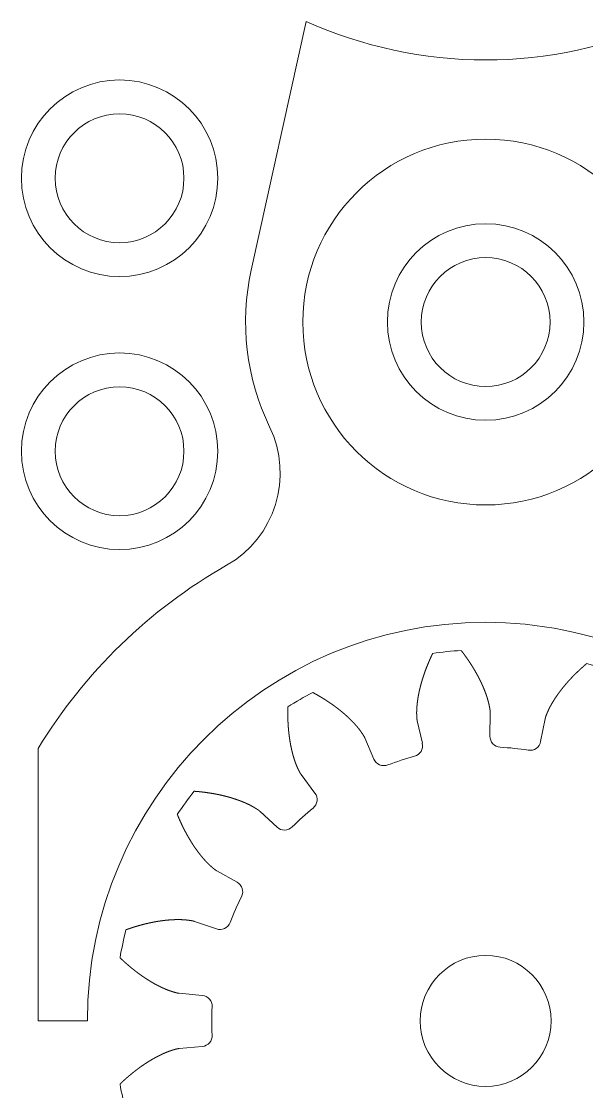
# Model space of a CAD drawing. Header units: millimetres. Extents: x 25 to 635, y 25 to 330.
# Drawn here: x 517.81 to 543.71, y 69.21 to 118.21 of the extents above; entities that cross this region are included whole.
import ezdxf

# ---------------------------------------------------------------- set-up
doc = ezdxf.new("R2010")
doc.units = ezdxf.units.MM
doc.header["$MEASUREMENT"] = 0
doc.layers.get('0').update_dxf_attribs({"lineweight": 0})
doc.layers.add('Single Set', color=7, linetype='Continuous', lineweight=0)

# ---------------------------------------------------------------- blocks, each defined once
blk = doc.blocks.new('*U2')
at = {"layer": 'Single Set', "color": 3}
for p, q in [((-18.055, -2.962), (-18.04, -1.906)), ((-21.386, -2.258), (-21.152, -3.288)), ((-15.526, -2.17), (-15.731, -3.207)), ((-23.375, -4.01), (-23.791, -3.039)), ((-26.705, -4.721), (-26.072, -5.567)), ((-27.809, -7.131), (-28.584, -6.413)), ((-30.561, -9.135), (-29.639, -9.65)), ((-30.59, -11.786), (-31.59, -11.445)), ((-32.289, -14.736), (-31.237, -14.831)), ((-31.237, -17.169), (-32.289, -17.264))]:
    blk.add_line(p, q, dxfattribs=at)
at = {"layer": 'Single Set', "color": 2}
blk.add_lwpolyline([(-18.251, 2.25, -0.414214), (-0.001, -16), (2.25, -16), (2.25, -3.52, 0.127339), (-6.381, 4.86, -0.394984), (-8.351, 11.203, 0.168875), (-7.511, 18.379), (-10.033, 29.766, -0.106253), (-18.25, 28, -0.106253), (-26.468, 29.766), (-28.99, 18.379, 0.168875), (-28.15, 11.203, -0.394984), (-30.12, 4.86, 0.127339), (-38.75, -3.52), (-38.751, -16), (-36.5, -16, -0.414211)], format="xyb", close=True, dxfattribs=at)
at = {"layer": 'Single Set', "color": 3}
for centre in [(-35.023, 22.584), (-18.25, 16), (-35.023, 10.084)]:
    blk.add_circle(centre, 4.5, dxfattribs=at)
at = {"layer": 'Single Set', "color": 1}
for centre, radius in [((-35.023, 22.584), 2.95), ((-18.25, 16), 2.95), ((-35.023, 10.084), 2.95), ((-18.251, -16), 3)]:
    blk.add_circle(centre, radius, dxfattribs=at)
at = {"layer": 'Single Set', "color": 5}
blk.add_circle((-18.25, 16), 8.375, dxfattribs=at)
at = {"layer": 'Single Set', "color": 3}
for centre, radius, start, end in [((-18.251, -16), 17, 93.7877, 98.2123), ((-18.251, -16), 17, 69.7877, 74.2123), ((-18.251, -16), 17, 117.7877, 122.2123), ((-21.64, -3.399), 0.5, 285.0534, 12.8103), ((-17.555, -2.969), 0.5, 179.1897, 266.9466), ((-16.221, -3.11), 0.5, 261.0534, 348.8103), ((-18.251, -16), 12.549, 105.0534, 110.9466), ((-18.251, -16), 12.549, 81.0534, 86.9466), ((-22.916, -3.813), 0.5, 203.1897, 290.9466), ((-18.251, -16), 17, 141.7877, 146.2123), ((-26.472, -5.867), 0.5, 309.0534, 36.8103), ((-18.251, -16), 12.549, 129.0534, 134.9466), ((-27.469, -6.764), 0.5, 227.1897, 314.9466), ((-29.883, -10.087), 0.5, 333.0534, 60.8103), ((-18.251, -16), 12.549, 153.0534, 158.9466), ((-30.429, -11.312), 0.5, 251.1897, 338.9466), ((-18.251, -16), 17, 165.7877, 170.2123), ((-31.282, -15.329), 0.5, 357.0534, 84.8103), ((-18.251, -16), 12.549, 177.0534, 182.9466), ((-31.282, -16.671), 0.5, 275.1897, 2.9466), ((-18.251, -16), 17, 189.7877, 194.2123)]:
    blk.add_arc(centre, radius, start, end, dxfattribs=at)
for points in [[(-20.679, 0.826), (-20.683, 0.817), (-20.691, 0.799), (-20.704, 0.773), (-20.721, 0.738), (-20.741, 0.694), (-20.762, 0.65), (-20.782, 0.606), (-20.801, 0.562), (-20.821, 0.518), (-20.84, 0.474), (-20.859, 0.43), (-20.877, 0.385), (-20.896, 0.341), (-20.914, 0.297), (-20.932, 0.253), (-20.949, 0.209), (-20.967, 0.164), (-20.984, 0.12), (-21, 0.076), (-21.017, 0.031), (-21.033, -0.013), (-21.049, -0.057), (-21.064, -0.102), (-21.08, -0.146), (-21.095, -0.191), (-21.109, -0.235), (-21.124, -0.279), (-21.138, -0.324), (-21.151, -0.368), (-21.165, -0.413), (-21.178, -0.457), (-21.191, -0.502), (-21.204, -0.546), (-21.216, -0.591), (-21.228, -0.635), (-21.239, -0.679), (-21.25, -0.724), (-21.261, -0.768), (-21.272, -0.813), (-21.282, -0.857), (-21.292, -0.902), (-21.302, -0.946), (-21.311, -0.99), (-21.32, -1.035), (-21.328, -1.079), (-21.336, -1.123), (-21.344, -1.168), (-21.352, -1.212), (-21.359, -1.256), (-21.365, -1.301), (-21.372, -1.345), (-21.378, -1.389), (-21.383, -1.433), (-21.388, -1.477), (-21.392, -1.521), (-21.397, -1.565), (-21.4, -1.609), (-21.404, -1.653), (-21.407, -1.697), (-21.409, -1.741), (-21.411, -1.784), (-21.412, -1.828), (-21.412, -1.871), (-21.412, -1.915), (-21.412, -1.958), (-21.411, -2.001), (-21.409, -2.045), (-21.408, -2.088), (-21.405, -2.131), (-21.401, -2.173), (-21.396, -2.207), (-21.392, -2.233), (-21.388, -2.249), (-21.386, -2.258)], [(-18.04, -1.906), (-18.04, -1.898), (-18.04, -1.88), (-18.041, -1.855), (-18.044, -1.82), (-18.048, -1.778), (-18.055, -1.735), (-18.062, -1.693), (-18.07, -1.65), (-18.078, -1.608), (-18.086, -1.565), (-18.095, -1.523), (-18.105, -1.48), (-18.115, -1.438), (-18.126, -1.395), (-18.137, -1.353), (-18.149, -1.311), (-18.161, -1.269), (-18.174, -1.226), (-18.188, -1.184), (-18.201, -1.142), (-18.215, -1.1), (-18.23, -1.058), (-18.245, -1.016), (-18.26, -0.974), (-18.276, -0.932), (-18.292, -0.89), (-18.308, -0.849), (-18.325, -0.807), (-18.342, -0.765), (-18.36, -0.724), (-18.378, -0.682), (-18.396, -0.641), (-18.414, -0.599), (-18.433, -0.558), (-18.453, -0.516), (-18.472, -0.475), (-18.492, -0.434), (-18.512, -0.393), (-18.533, -0.352), (-18.554, -0.311), (-18.575, -0.27), (-18.597, -0.229), (-18.618, -0.188), (-18.641, -0.147), (-18.663, -0.107), (-18.686, -0.066), (-18.709, -0.026), (-18.732, 0.015), (-18.756, 0.055), (-18.779, 0.096), (-18.804, 0.136), (-18.828, 0.176), (-18.853, 0.216), (-18.878, 0.256), (-18.903, 0.296), (-18.929, 0.336), (-18.954, 0.376), (-18.981, 0.415), (-19.007, 0.455), (-19.034, 0.495), (-19.06, 0.534), (-19.088, 0.574), (-19.115, 0.613), (-19.143, 0.652), (-19.171, 0.691), (-19.199, 0.73), (-19.227, 0.769), (-19.256, 0.808), (-19.285, 0.847), (-19.314, 0.886), (-19.338, 0.917), (-19.356, 0.94), (-19.368, 0.955), (-19.374, 0.963)], [(-13.625, 0.359), (-13.633, 0.352), (-13.648, 0.34), (-13.67, 0.321), (-13.699, 0.296), (-13.736, 0.264), (-13.772, 0.232), (-13.808, 0.2), (-13.844, 0.168), (-13.88, 0.135), (-13.916, 0.103), (-13.951, 0.07), (-13.986, 0.037), (-14.021, 0.004), (-14.055, -0.029), (-14.089, -0.062), (-14.123, -0.095), (-14.157, -0.128), (-14.191, -0.162), (-14.224, -0.196), (-14.257, -0.23), (-14.29, -0.263), (-14.322, -0.298), (-14.355, -0.332), (-14.387, -0.366), (-14.418, -0.401), (-14.45, -0.435), (-14.481, -0.47), (-14.512, -0.505), (-14.543, -0.54), (-14.573, -0.575), (-14.603, -0.61), (-14.633, -0.646), (-14.663, -0.681), (-14.692, -0.717), (-14.721, -0.753), (-14.749, -0.788), (-14.778, -0.824), (-14.806, -0.861), (-14.834, -0.897), (-14.861, -0.933), (-14.888, -0.97), (-14.915, -1.006), (-14.941, -1.043), (-14.968, -1.08), (-14.993, -1.117), (-15.019, -1.154), (-15.044, -1.192), (-15.069, -1.229), (-15.093, -1.267), (-15.117, -1.304), (-15.141, -1.342), (-15.164, -1.38), (-15.187, -1.418), (-15.21, -1.457), (-15.232, -1.495), (-15.253, -1.533), (-15.275, -1.572), (-15.296, -1.611), (-15.316, -1.65), (-15.336, -1.689), (-15.356, -1.728), (-15.374, -1.767), (-15.392, -1.807), (-15.41, -1.847), (-15.427, -1.886), (-15.444, -1.926), (-15.46, -1.966), (-15.476, -2.006), (-15.491, -2.047), (-15.505, -2.087), (-15.514, -2.12), (-15.52, -2.145), (-15.524, -2.162), (-15.526, -2.17)], [(-23.791, -3.039), (-23.794, -3.031), (-23.801, -3.016), (-23.813, -2.992), (-23.829, -2.962), (-23.851, -2.925), (-23.874, -2.889), (-23.898, -2.853), (-23.922, -2.817), (-23.947, -2.782), (-23.972, -2.746), (-23.997, -2.711), (-24.023, -2.676), (-24.049, -2.642), (-24.077, -2.607), (-24.104, -2.573), (-24.132, -2.539), (-24.161, -2.506), (-24.19, -2.473), (-24.219, -2.44), (-24.249, -2.407), (-24.279, -2.374), (-24.309, -2.341), (-24.34, -2.309), (-24.371, -2.277), (-24.402, -2.245), (-24.434, -2.213), (-24.466, -2.182), (-24.498, -2.151), (-24.531, -2.12), (-24.564, -2.089), (-24.597, -2.058), (-24.631, -2.028), (-24.664, -1.997), (-24.699, -1.967), (-24.733, -1.937), (-24.768, -1.908), (-24.803, -1.878), (-24.838, -1.849), (-24.873, -1.82), (-24.909, -1.791), (-24.945, -1.762), (-24.981, -1.733), (-25.018, -1.705), (-25.055, -1.677), (-25.092, -1.649), (-25.129, -1.621), (-25.166, -1.593), (-25.204, -1.566), (-25.242, -1.538), (-25.28, -1.511), (-25.319, -1.484), (-25.358, -1.457), (-25.396, -1.431), (-25.436, -1.404), (-25.475, -1.378), (-25.514, -1.352), (-25.554, -1.326), (-25.594, -1.301), (-25.634, -1.275), (-25.675, -1.25), (-25.716, -1.225), (-25.756, -1.2), (-25.797, -1.175), (-25.839, -1.15), (-25.88, -1.126), (-25.922, -1.102), (-25.964, -1.078), (-26.006, -1.054), (-26.048, -1.03), (-26.09, -1.007), (-26.124, -0.988), (-26.15, -0.974), (-26.167, -0.965), (-26.176, -0.96)], [(-27.312, -1.617), (-27.313, -1.626), (-27.313, -1.646), (-27.314, -1.675), (-27.315, -1.714), (-27.316, -1.762), (-27.317, -1.811), (-27.317, -1.859), (-27.317, -1.907), (-27.317, -1.956), (-27.317, -2.004), (-27.316, -2.052), (-27.315, -2.1), (-27.314, -2.147), (-27.312, -2.195), (-27.311, -2.243), (-27.309, -2.29), (-27.306, -2.338), (-27.304, -2.385), (-27.301, -2.433), (-27.298, -2.48), (-27.295, -2.527), (-27.291, -2.574), (-27.287, -2.621), (-27.283, -2.668), (-27.279, -2.714), (-27.274, -2.761), (-27.269, -2.807), (-27.264, -2.853), (-27.259, -2.9), (-27.253, -2.946), (-27.247, -2.992), (-27.24, -3.038), (-27.234, -3.083), (-27.227, -3.129), (-27.22, -3.174), (-27.212, -3.22), (-27.204, -3.265), (-27.196, -3.31), (-27.188, -3.355), (-27.179, -3.399), (-27.17, -3.444), (-27.161, -3.489), (-27.151, -3.533), (-27.141, -3.577), (-27.131, -3.621), (-27.121, -3.665), (-27.11, -3.708), (-27.098, -3.752), (-27.087, -3.795), (-27.075, -3.838), (-27.063, -3.881), (-27.05, -3.924), (-27.037, -3.966), (-27.024, -4.009), (-27.01, -4.051), (-26.996, -4.093), (-26.981, -4.134), (-26.967, -4.176), (-26.952, -4.217), (-26.936, -4.258), (-26.92, -4.299), (-26.903, -4.339), (-26.886, -4.379), (-26.868, -4.419), (-26.85, -4.458), (-26.831, -4.497), (-26.812, -4.536), (-26.793, -4.575), (-26.774, -4.613), (-26.753, -4.65), (-26.734, -4.679), (-26.72, -4.701), (-26.71, -4.714), (-26.705, -4.721)], [(-28.584, -6.413), (-28.59, -6.407), (-28.603, -6.396), (-28.622, -6.379), (-28.649, -6.358), (-28.684, -6.333), (-28.72, -6.31), (-28.757, -6.287), (-28.794, -6.264), (-28.831, -6.241), (-28.868, -6.219), (-28.905, -6.197), (-28.943, -6.176), (-28.982, -6.155), (-29.02, -6.135), (-29.059, -6.115), (-29.099, -6.096), (-29.139, -6.077), (-29.178, -6.058), (-29.219, -6.04), (-29.259, -6.021), (-29.3, -6.004), (-29.341, -5.986), (-29.382, -5.969), (-29.423, -5.953), (-29.465, -5.936), (-29.507, -5.92), (-29.549, -5.905), (-29.591, -5.889), (-29.633, -5.874), (-29.676, -5.859), (-29.719, -5.845), (-29.762, -5.831), (-29.805, -5.817), (-29.849, -5.803), (-29.892, -5.79), (-29.936, -5.777), (-29.98, -5.764), (-30.024, -5.751), (-30.068, -5.739), (-30.113, -5.727), (-30.157, -5.716), (-30.202, -5.704), (-30.247, -5.693), (-30.292, -5.682), (-30.337, -5.672), (-30.383, -5.662), (-30.428, -5.652), (-30.474, -5.642), (-30.52, -5.632), (-30.566, -5.623), (-30.612, -5.614), (-30.658, -5.605), (-30.704, -5.597), (-30.751, -5.589), (-30.798, -5.581), (-30.844, -5.573), (-30.891, -5.566), (-30.938, -5.558), (-30.985, -5.552), (-31.032, -5.545), (-31.08, -5.538), (-31.127, -5.532), (-31.175, -5.526), (-31.222, -5.521), (-31.27, -5.515), (-31.318, -5.51), (-31.366, -5.505), (-31.414, -5.5), (-31.463, -5.496), (-31.511, -5.492), (-31.55, -5.489), (-31.579, -5.486), (-31.598, -5.485), (-31.608, -5.484)], [(-32.379, -6.546), (-32.376, -6.555), (-32.368, -6.573), (-32.357, -6.6), (-32.342, -6.636), (-32.323, -6.681), (-32.304, -6.725), (-32.285, -6.769), (-32.265, -6.813), (-32.245, -6.857), (-32.226, -6.901), (-32.205, -6.945), (-32.185, -6.988), (-32.165, -7.031), (-32.144, -7.074), (-32.123, -7.117), (-32.102, -7.16), (-32.08, -7.202), (-32.059, -7.245), (-32.037, -7.287), (-32.015, -7.329), (-31.993, -7.37), (-31.971, -7.412), (-31.948, -7.453), (-31.925, -7.494), (-31.902, -7.535), (-31.879, -7.576), (-31.856, -7.616), (-31.832, -7.656), (-31.808, -7.696), (-31.784, -7.736), (-31.76, -7.775), (-31.736, -7.815), (-31.711, -7.854), (-31.686, -7.893), (-31.661, -7.931), (-31.636, -7.97), (-31.61, -8.008), (-31.584, -8.046), (-31.559, -8.083), (-31.532, -8.121), (-31.506, -8.158), (-31.479, -8.194), (-31.453, -8.231), (-31.426, -8.267), (-31.398, -8.303), (-31.371, -8.339), (-31.343, -8.374), (-31.315, -8.41), (-31.287, -8.444), (-31.259, -8.479), (-31.23, -8.513), (-31.201, -8.547), (-31.172, -8.581), (-31.142, -8.614), (-31.113, -8.647), (-31.083, -8.679), (-31.053, -8.711), (-31.022, -8.743), (-30.992, -8.775), (-30.961, -8.806), (-30.93, -8.836), (-30.898, -8.866), (-30.866, -8.896), (-30.833, -8.925), (-30.801, -8.953), (-30.768, -8.982), (-30.735, -9.01), (-30.702, -9.037), (-30.668, -9.064), (-30.634, -9.089), (-30.605, -9.109), (-30.584, -9.122), (-30.569, -9.131), (-30.561, -9.135)], [(-31.59, -11.445), (-31.598, -11.442), (-31.614, -11.437), (-31.639, -11.43), (-31.672, -11.421), (-31.714, -11.413), (-31.757, -11.406), (-31.799, -11.4), (-31.842, -11.394), (-31.885, -11.388), (-31.928, -11.383), (-31.971, -11.379), (-32.015, -11.374), (-32.058, -11.371), (-32.102, -11.368), (-32.146, -11.366), (-32.189, -11.364), (-32.233, -11.363), (-32.278, -11.362), (-32.322, -11.362), (-32.366, -11.362), (-32.41, -11.362), (-32.455, -11.363), (-32.499, -11.364), (-32.544, -11.366), (-32.589, -11.368), (-32.633, -11.37), (-32.678, -11.373), (-32.723, -11.376), (-32.768, -11.379), (-32.813, -11.383), (-32.858, -11.387), (-32.903, -11.392), (-32.948, -11.397), (-32.993, -11.402), (-33.039, -11.408), (-33.084, -11.413), (-33.129, -11.42), (-33.175, -11.426), (-33.22, -11.433), (-33.266, -11.44), (-33.311, -11.448), (-33.357, -11.456), (-33.402, -11.464), (-33.448, -11.472), (-33.493, -11.481), (-33.539, -11.49), (-33.585, -11.499), (-33.63, -11.509), (-33.676, -11.519), (-33.722, -11.529), (-33.768, -11.54), (-33.813, -11.551), (-33.859, -11.562), (-33.905, -11.573), (-33.951, -11.585), (-33.996, -11.597), (-34.042, -11.609), (-34.088, -11.622), (-34.134, -11.635), (-34.18, -11.648), (-34.226, -11.661), (-34.272, -11.675), (-34.317, -11.689), (-34.363, -11.703), (-34.409, -11.717), (-34.455, -11.732), (-34.501, -11.747), (-34.547, -11.762), (-34.593, -11.778), (-34.639, -11.794), (-34.675, -11.807), (-34.703, -11.816), (-34.721, -11.823), (-34.73, -11.826)], [(-35.003, -13.11), (-34.996, -13.117), (-34.982, -13.13), (-34.961, -13.15), (-34.933, -13.177), (-34.897, -13.21), (-34.862, -13.243), (-34.826, -13.276), (-34.79, -13.308), (-34.754, -13.34), (-34.718, -13.372), (-34.682, -13.404), (-34.646, -13.435), (-34.609, -13.466), (-34.573, -13.497), (-34.536, -13.528), (-34.5, -13.558), (-34.463, -13.588), (-34.426, -13.618), (-34.389, -13.648), (-34.352, -13.677), (-34.315, -13.706), (-34.278, -13.735), (-34.24, -13.763), (-34.203, -13.792), (-34.165, -13.819), (-34.127, -13.847), (-34.09, -13.875), (-34.052, -13.902), (-34.014, -13.929), (-33.975, -13.955), (-33.937, -13.981), (-33.899, -14.007), (-33.861, -14.033), (-33.822, -14.058), (-33.783, -14.083), (-33.745, -14.108), (-33.706, -14.133), (-33.667, -14.157), (-33.628, -14.18), (-33.589, -14.204), (-33.55, -14.227), (-33.511, -14.25), (-33.471, -14.272), (-33.432, -14.295), (-33.392, -14.316), (-33.353, -14.338), (-33.313, -14.359), (-33.273, -14.38), (-33.233, -14.4), (-33.193, -14.42), (-33.153, -14.44), (-33.113, -14.459), (-33.073, -14.478), (-33.032, -14.496), (-32.992, -14.514), (-32.951, -14.531), (-32.911, -14.549), (-32.87, -14.566), (-32.829, -14.582), (-32.788, -14.598), (-32.747, -14.613), (-32.706, -14.627), (-32.665, -14.641), (-32.623, -14.654), (-32.582, -14.667), (-32.54, -14.68), (-32.499, -14.692), (-32.457, -14.704), (-32.416, -14.714), (-32.374, -14.724), (-32.34, -14.73), (-32.315, -14.733), (-32.298, -14.735), (-32.289, -14.736)], [(-32.289, -17.264), (-32.298, -17.265), (-32.315, -17.267), (-32.34, -17.27), (-32.374, -17.276), (-32.416, -17.286), (-32.457, -17.296), (-32.499, -17.308), (-32.54, -17.32), (-32.582, -17.333), (-32.623, -17.346), (-32.665, -17.359), (-32.706, -17.373), (-32.747, -17.387), (-32.788, -17.402), (-32.829, -17.418), (-32.87, -17.434), (-32.911, -17.451), (-32.951, -17.469), (-32.992, -17.486), (-33.032, -17.504), (-33.073, -17.522), (-33.113, -17.541), (-33.153, -17.56), (-33.193, -17.58), (-33.233, -17.6), (-33.273, -17.62), (-33.313, -17.641), (-33.353, -17.662), (-33.392, -17.684), (-33.432, -17.705), (-33.471, -17.728), (-33.511, -17.75), (-33.55, -17.773), (-33.589, -17.796), (-33.628, -17.82), (-33.667, -17.843), (-33.706, -17.867), (-33.745, -17.892), (-33.783, -17.917), (-33.822, -17.942), (-33.861, -17.967), (-33.899, -17.993), (-33.937, -18.019), (-33.975, -18.045), (-34.014, -18.071), (-34.052, -18.098), (-34.09, -18.125), (-34.127, -18.153), (-34.165, -18.181), (-34.203, -18.208), (-34.24, -18.237), (-34.278, -18.265), (-34.315, -18.294), (-34.352, -18.323), (-34.389, -18.352), (-34.426, -18.382), (-34.463, -18.412), (-34.5, -18.442), (-34.536, -18.472), (-34.573, -18.503), (-34.609, -18.534), (-34.646, -18.565), (-34.682, -18.596), (-34.718, -18.628), (-34.754, -18.66), (-34.79, -18.692), (-34.826, -18.724), (-34.862, -18.757), (-34.897, -18.79), (-34.933, -18.823), (-34.961, -18.85), (-34.982, -18.87), (-34.996, -18.883), (-35.003, -18.89)]]:
    blk.add_open_spline(points, degree=5, dxfattribs=at)
blk = doc.blocks.new('*U3')
at = {"color": 0, "linetype": 'ByBlock', "lineweight": -2, "transparency": 16777216}
blk.add_blockref('*U2', (486, -202.5), dxfattribs=at)

msp = doc.modelspace()

# ---------------------------------------------------------------- block references
msp.add_blockref('*U3', (71.333, 290.944))

doc.saveas('drawing.dxf')
